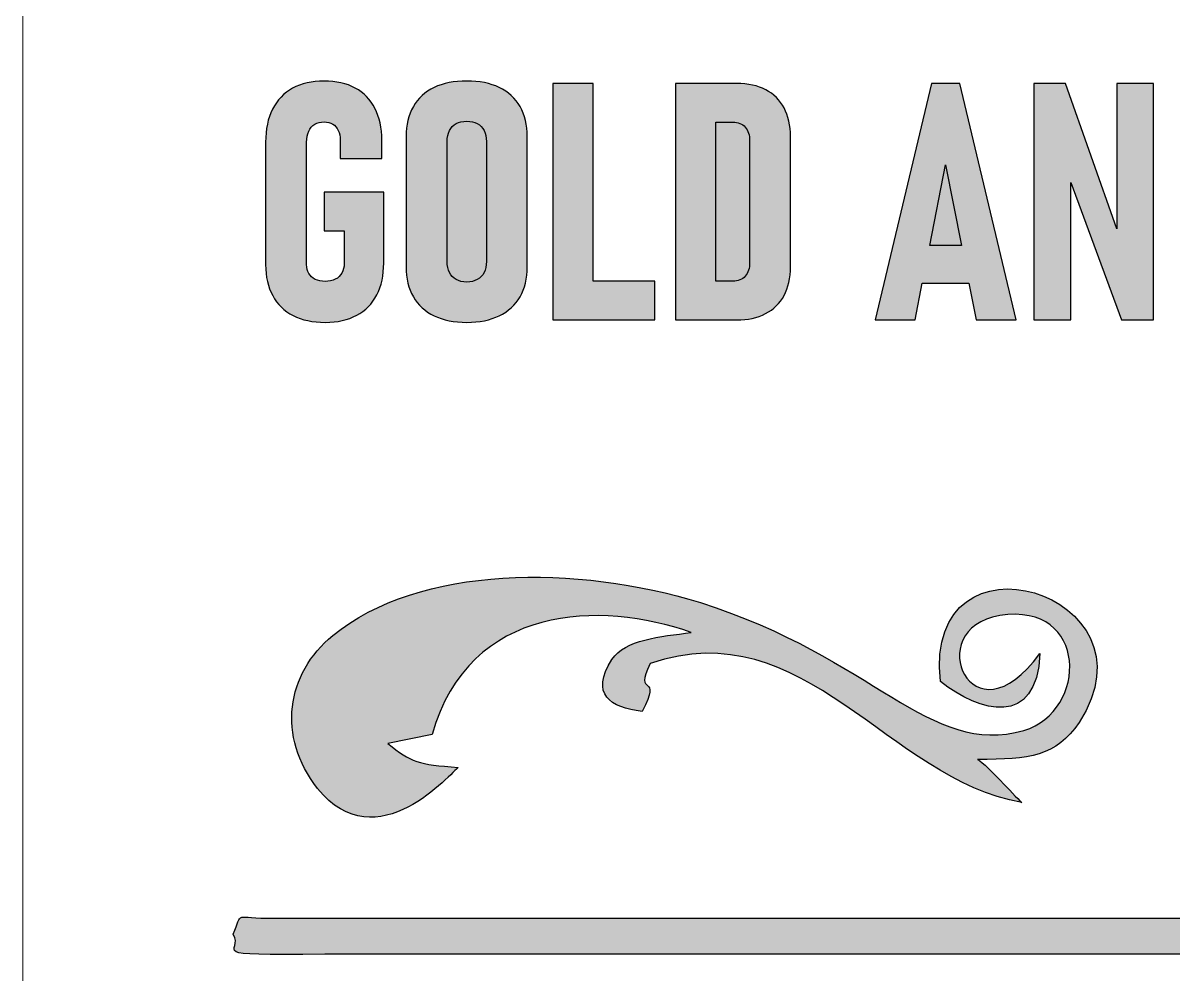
# Model space of a CAD drawing. Header units: millimetres. Extents: x -304.6 to -254.8, y -96.1 to -46.3.
# Drawn here: x -304.65 to -289.56, y -84.02 to -71.53 of the extents above; entities that cross this region are included whole.
import ezdxf

# ---------------------------------------------------------------- set-up
doc = ezdxf.new("R2010")
doc.units = ezdxf.units.MM
doc.header["$MEASUREMENT"] = 0
doc.layers.add('Layer 1', color=7, linetype='Continuous')

msp = doc.modelspace()

# ---------------------------------------------------------------- hatches: boundary and pattern name
at = {"layer": 'Layer 1', "true_color": 0x231f20}
h = msp.add_hatch(color=250, dxfattribs=at)
edge = h.paths.add_edge_path()
edge.add_spline(control_points=[(-299.9122, -73.7567), (-299.9122, -73.7567), (-299.9122, -74.6856), (-299.9122, -74.6856), (-299.9122, -74.8473), (-299.9429, -74.9873), (-300.0032, -75.1038), (-300.0638, -75.2203), (-300.1512, -75.31), (-300.267, -75.3718), (-300.3822, -75.4331), (-300.5198, -75.4644), (-300.6809, -75.4644), (-300.8449, -75.4644), (-300.9847, -75.4345), (-301.1014, -75.3748), (-301.2178, -75.3151), (-301.3075, -75.2283), (-301.3693, -75.114), (-301.4313, -75.0004), (-301.462, -74.8649), (-301.462, -74.7067), (-301.462, -74.7067), (-301.462, -73.0973), (-301.462, -73.0973), (-301.462, -72.9304), (-301.432, -72.7877), (-301.3716, -72.6675), (-301.3111, -72.5473), (-301.2229, -72.4554), (-301.1079, -72.392), (-300.9927, -72.3288), (-300.8542, -72.2966), (-300.694, -72.2966), (-300.5359, -72.2966), (-300.4004, -72.3271), (-300.2866, -72.3884), (-300.1738, -72.4496), (-300.0879, -72.5386), (-300.0282, -72.6549), (-299.9677, -72.7724), (-299.9377, -72.9115), (-299.9377, -73.0739), (-299.9377, -73.0739), (-299.9377, -73.313), (-299.9377, -73.313), (-299.9377, -73.313), (-300.4827, -73.313), (-300.4827, -73.313), (-300.4827, -73.313), (-300.4827, -73.0739), (-300.4827, -73.0739), (-300.4827, -73.0237), (-300.4908, -72.9807), (-300.5082, -72.9443), (-300.5249, -72.9086), (-300.5498, -72.881), (-300.5817, -72.8613), (-300.6138, -72.8424), (-300.6511, -72.8328), (-300.694, -72.8328), (-300.7407, -72.8328), (-300.7815, -72.8431), (-300.8164, -72.8649), (-300.8513, -72.886), (-300.8775, -72.9166), (-300.8965, -72.9566), (-300.9147, -72.996), (-300.9242, -73.0434), (-300.9242, -73.0973), (-300.9242, -73.0973), (-300.9242, -74.7067), (-300.9242, -74.7067), (-300.9242, -74.7504), (-300.9147, -74.7898), (-300.8951, -74.8234), (-300.8762, -74.8561), (-300.8477, -74.8824), (-300.8114, -74.8997), (-300.7741, -74.9172), (-300.7304, -74.9267), (-300.6809, -74.9267), (-300.6299, -74.9267), (-300.5855, -74.9172), (-300.5476, -74.899), (-300.5097, -74.8801), (-300.4813, -74.8532), (-300.4609, -74.8175), (-300.4411, -74.7817), (-300.431, -74.7394), (-300.431, -74.6892), (-300.431, -74.6892), (-300.431, -74.2644), (-300.431, -74.2644), (-300.431, -74.2644), (-300.6918, -74.2644), (-300.6918, -74.2644), (-300.6918, -74.2644), (-300.6918, -73.7567), (-300.6918, -73.7567), (-300.6918, -73.7567), (-299.9122, -73.7567), (-299.9122, -73.7567)], knot_values=[0, 0, 0, 0, 0.0294118, 0.0294118, 0.0294118, 0.0588235, 0.0588235, 0.0588235, 0.0882353, 0.0882353, 0.0882353, 0.1176471, 0.1176471, 0.1176471, 0.1470588, 0.1470588, 0.1470588, 0.1764706, 0.1764706, 0.1764706, 0.2058824, 0.2058824, 0.2058824, 0.2352941, 0.2352941, 0.2352941, 0.2647059, 0.2647059, 0.2647059, 0.2941176, 0.2941176, 0.2941176, 0.3235294, 0.3235294, 0.3235294, 0.3529412, 0.3529412, 0.3529412, 0.3823529, 0.3823529, 0.3823529, 0.4117647, 0.4117647, 0.4117647, 0.4411765, 0.4411765, 0.4411765, 0.4705882, 0.4705882, 0.4705882, 0.5, 0.5, 0.5, 0.5294118, 0.5294118, 0.5294118, 0.5588235, 0.5588235, 0.5588235, 0.5882353, 0.5882353, 0.5882353, 0.6176471, 0.6176471, 0.6176471, 0.6470588, 0.6470588, 0.6470588, 0.6764706, 0.6764706, 0.6764706, 0.7058824, 0.7058824, 0.7058824, 0.7352941, 0.7352941, 0.7352941, 0.7647059, 0.7647059, 0.7647059, 0.7941176, 0.7941176, 0.7941176, 0.8235294, 0.8235294, 0.8235294, 0.8529412, 0.8529412, 0.8529412, 0.8823529, 0.8823529, 0.8823529, 0.9117647, 0.9117647, 0.9117647, 0.9411765, 0.9411765, 0.9411765, 0.9705882, 0.9705882, 0.9705882, 1, 1, 1, 1], degree=3, periodic=1)
h = msp.add_hatch(color=250, dxfattribs=at)
edge = h.paths.add_edge_path()
edge.add_spline(control_points=[(-298.8238, -75.4644), (-298.9907, -75.4644), (-299.1334, -75.4352), (-299.2523, -75.3777), (-299.371, -75.3202), (-299.4614, -75.2371), (-299.524, -75.1287), (-299.5867, -75.0193), (-299.618, -74.8883), (-299.618, -74.7345), (-299.618, -74.7345), (-299.618, -73.0267), (-299.618, -73.0267), (-299.618, -72.8729), (-299.5867, -72.7418), (-299.524, -72.6319), (-299.4614, -72.5224), (-299.371, -72.4395), (-299.2523, -72.3819), (-299.1334, -72.325), (-298.9907, -72.2966), (-298.8238, -72.2966), (-298.6576, -72.2966), (-298.5149, -72.325), (-298.3961, -72.3819), (-298.2774, -72.4395), (-298.1863, -72.5224), (-298.1238, -72.6319), (-298.0617, -72.7418), (-298.0304, -72.8729), (-298.0304, -73.0267), (-298.0304, -73.0267), (-298.0304, -74.7345), (-298.0304, -74.7345), (-298.0304, -74.8883), (-298.0617, -75.0193), (-298.1238, -75.1287), (-298.1863, -75.2371), (-298.2774, -75.3202), (-298.3961, -75.3777), (-298.5149, -75.4352), (-298.6576, -75.4644), (-298.8238, -75.4644)], knot_values=[0, 0, 0, 0, 0.0714286, 0.0714286, 0.0714286, 0.1428571, 0.1428571, 0.1428571, 0.2142857, 0.2142857, 0.2142857, 0.2857143, 0.2857143, 0.2857143, 0.3571429, 0.3571429, 0.3571429, 0.4285714, 0.4285714, 0.4285714, 0.5, 0.5, 0.5, 0.5714286, 0.5714286, 0.5714286, 0.6428571, 0.6428571, 0.6428571, 0.7142857, 0.7142857, 0.7142857, 0.7857143, 0.7857143, 0.7857143, 0.8571429, 0.8571429, 0.8571429, 0.9285714, 0.9285714, 0.9285714, 1, 1, 1, 1], degree=3, periodic=1)
h = msp.add_hatch(color=250, dxfattribs=at)
edge = h.paths.add_edge_path()
edge.add_spline(control_points=[(-297.6924, -72.3288), (-297.6924, -72.3288), (-297.1633, -72.3288), (-297.1633, -72.3288), (-297.1633, -72.3288), (-297.1633, -74.9245), (-297.1633, -74.9245), (-297.1633, -74.9245), (-296.3561, -74.9245), (-296.3561, -74.9245), (-296.3561, -74.9245), (-296.3561, -75.4324), (-296.3561, -75.4324), (-296.3561, -75.4324), (-297.1633, -75.4324), (-297.1633, -75.4324), (-297.1633, -75.4324), (-297.4744, -75.4324), (-297.4744, -75.4324), (-297.4744, -75.4324), (-297.6924, -75.4324), (-297.6924, -75.4324), (-297.6924, -75.4324), (-297.6924, -72.3288), (-297.6924, -72.3288)], knot_values=[0, 0, 0, 0, 0.125, 0.125, 0.125, 0.25, 0.25, 0.25, 0.375, 0.375, 0.375, 0.5, 0.5, 0.5, 0.625, 0.625, 0.625, 0.75, 0.75, 0.75, 0.875, 0.875, 0.875, 1, 1, 1, 1], degree=3, periodic=1)
h = msp.add_hatch(color=250, dxfattribs=at)
edge = h.paths.add_edge_path()
edge.add_spline(control_points=[(-295.7311, -72.3288), (-295.7311, -72.3288), (-295.5539, -72.3288), (-295.5539, -72.3288), (-295.5539, -72.3288), (-295.2807, -72.3288), (-295.2807, -72.3288), (-295.1329, -72.3288), (-295.006, -72.3564), (-294.9003, -72.411), (-294.7955, -72.4657), (-294.7146, -72.5458), (-294.6593, -72.6501), (-294.6039, -72.7549), (-294.5763, -72.8796), (-294.5763, -73.0245), (-294.5763, -73.0245), (-294.5763, -74.7366), (-294.5763, -74.7366), (-294.5763, -74.8816), (-294.6039, -75.0069), (-294.6593, -75.1111), (-294.7146, -75.2161), (-294.7955, -75.2955), (-294.9019, -75.3501), (-295.0076, -75.4047), (-295.135, -75.4324), (-295.2829, -75.4324), (-295.2829, -75.4324), (-295.5539, -75.4324), (-295.5539, -75.4324), (-295.5539, -75.4324), (-295.7311, -75.4324), (-295.7311, -75.4324), (-295.7311, -75.4324), (-296.0829, -75.4324), (-296.0829, -75.4324), (-296.0829, -75.4324), (-296.0829, -72.3288), (-296.0829, -72.3288), (-296.0829, -72.3288), (-295.7311, -72.3288), (-295.7311, -72.3288)], knot_values=[0, 0, 0, 0, 0.0714286, 0.0714286, 0.0714286, 0.1428571, 0.1428571, 0.1428571, 0.2142857, 0.2142857, 0.2142857, 0.2857143, 0.2857143, 0.2857143, 0.3571429, 0.3571429, 0.3571429, 0.4285714, 0.4285714, 0.4285714, 0.5, 0.5, 0.5, 0.5714286, 0.5714286, 0.5714286, 0.6428571, 0.6428571, 0.6428571, 0.7142857, 0.7142857, 0.7142857, 0.7857143, 0.7857143, 0.7857143, 0.8571429, 0.8571429, 0.8571429, 0.9285714, 0.9285714, 0.9285714, 1, 1, 1, 1], degree=3, periodic=1)
h = msp.add_hatch(color=250, dxfattribs=at)
edge = h.paths.add_edge_path()
edge.add_spline(control_points=[(-292.7257, -72.3288), (-292.7257, -72.3288), (-292.3539, -72.3288), (-292.3539, -72.3288), (-292.3539, -72.3288), (-291.6131, -75.4324), (-291.6131, -75.4324), (-291.6131, -75.4324), (-292.1384, -75.4324), (-292.1384, -75.4324), (-292.1384, -75.4324), (-292.2336, -74.9501), (-292.2336, -74.9501), (-292.2336, -74.9501), (-292.846, -74.9501), (-292.846, -74.9501), (-292.846, -74.9501), (-292.9412, -75.4324), (-292.9412, -75.4324), (-292.9412, -75.4324), (-293.4659, -75.4324), (-293.4659, -75.4324), (-293.4659, -75.4324), (-292.7257, -72.3288), (-292.7257, -72.3288)], knot_values=[0, 0, 0, 0, 0.125, 0.125, 0.125, 0.25, 0.25, 0.25, 0.375, 0.375, 0.375, 0.5, 0.5, 0.5, 0.625, 0.625, 0.625, 0.75, 0.75, 0.75, 0.875, 0.875, 0.875, 1, 1, 1, 1], degree=3, periodic=1)
h = msp.add_hatch(color=250, dxfattribs=at)
edge = h.paths.add_edge_path()
edge.add_spline(control_points=[(-291.3829, -72.3288), (-291.3829, -72.3288), (-290.9668, -72.3288), (-290.9668, -72.3288), (-290.9668, -72.3288), (-290.2944, -74.2358), (-290.2944, -74.2358), (-290.2944, -74.2358), (-290.2944, -72.3288), (-290.2944, -72.3288), (-290.2944, -72.3288), (-289.812, -72.3288), (-289.812, -72.3288), (-289.812, -72.3288), (-289.812, -75.4302), (-289.812, -75.4302), (-289.812, -75.4302), (-290.2324, -75.4302), (-290.2324, -75.4302), (-290.2324, -75.4302), (-290.8984, -73.6287), (-290.8984, -73.6287), (-290.8984, -73.6287), (-290.8984, -75.4302), (-290.8984, -75.4302), (-290.8984, -75.4302), (-291.3829, -75.4302), (-291.3829, -75.4302), (-291.3829, -75.4302), (-291.3829, -72.3288), (-291.3829, -72.3288)], knot_values=[0, 0, 0, 0, 0.1, 0.1, 0.1, 0.2, 0.2, 0.2, 0.3, 0.3, 0.3, 0.4, 0.4, 0.4, 0.5, 0.5, 0.5, 0.6, 0.6, 0.6, 0.7, 0.7, 0.7, 0.8, 0.8, 0.8, 0.9, 0.9, 0.9, 1, 1, 1, 1], degree=3, periodic=1)
h = msp.add_hatch(color=250, dxfattribs=at)
edge = h.paths.add_edge_path()
edge.add_spline(control_points=[(-298.8238, -74.9348), (-298.7699, -74.9348), (-298.7232, -74.9245), (-298.6847, -74.9027), (-298.6453, -74.8816), (-298.6153, -74.8511), (-298.5958, -74.8109), (-298.576, -74.7716), (-298.5658, -74.7228), (-298.5658, -74.666), (-298.5658, -74.666), (-298.5658, -73.0908), (-298.5658, -73.0908), (-298.5658, -73.0353), (-298.576, -72.988), (-298.5958, -72.948), (-298.6153, -72.908), (-298.6453, -72.8773), (-298.6847, -72.8562), (-298.7232, -72.8351), (-298.7699, -72.8241), (-298.8238, -72.8241), (-298.8785, -72.8241), (-298.9244, -72.8351), (-298.963, -72.8562), (-299.0017, -72.8773), (-299.0307, -72.908), (-299.0504, -72.948), (-299.07, -72.988), (-299.0803, -73.0353), (-299.0803, -73.0908), (-299.0803, -73.0908), (-299.0803, -74.666), (-299.0803, -74.666), (-299.0803, -74.7228), (-299.07, -74.7716), (-299.0504, -74.8109), (-299.0307, -74.8511), (-299.0017, -74.8816), (-298.963, -74.9027), (-298.9244, -74.9245), (-298.8785, -74.9348), (-298.8238, -74.9348)], knot_values=[0, 0, 0, 0, 0.0714286, 0.0714286, 0.0714286, 0.1428571, 0.1428571, 0.1428571, 0.2142857, 0.2142857, 0.2142857, 0.2857143, 0.2857143, 0.2857143, 0.3571429, 0.3571429, 0.3571429, 0.4285714, 0.4285714, 0.4285714, 0.5, 0.5, 0.5, 0.5714286, 0.5714286, 0.5714286, 0.6428571, 0.6428571, 0.6428571, 0.7142857, 0.7142857, 0.7142857, 0.7857143, 0.7857143, 0.7857143, 0.8571429, 0.8571429, 0.8571429, 0.9285714, 0.9285714, 0.9285714, 1, 1, 1, 1], degree=3, periodic=1)
h = msp.add_hatch(color=250, dxfattribs=at)
edge = h.paths.add_edge_path()
edge.add_spline(control_points=[(-295.5539, -74.9245), (-295.5539, -74.9245), (-295.3338, -74.9245), (-295.3338, -74.9245), (-295.2625, -74.9245), (-295.2079, -74.9027), (-295.1693, -74.859), (-295.1314, -74.816), (-295.1117, -74.7548), (-295.1117, -74.6767), (-295.1117, -74.6767), (-295.1117, -73.0842), (-295.1117, -73.0842), (-295.1117, -73.0062), (-295.1314, -72.9452), (-295.1693, -72.9021), (-295.2079, -72.8583), (-295.2625, -72.8372), (-295.3338, -72.8365), (-295.3338, -72.8365), (-295.5539, -72.8365), (-295.5539, -72.8365), (-295.5539, -72.8365), (-295.5539, -74.9245), (-295.5539, -74.9245)], knot_values=[0, 0, 0, 0, 0.125, 0.125, 0.125, 0.25, 0.25, 0.25, 0.375, 0.375, 0.375, 0.5, 0.5, 0.5, 0.625, 0.625, 0.625, 0.75, 0.75, 0.75, 0.875, 0.875, 0.875, 1, 1, 1, 1], degree=3, periodic=1)
h = msp.add_hatch(color=250, dxfattribs=at)
edge = h.paths.add_edge_path()
edge.add_spline(control_points=[(-292.3313, -74.4547), (-292.3313, -74.4547), (-292.5397, -73.3982), (-292.5397, -73.3982), (-292.5397, -73.3982), (-292.7482, -74.4547), (-292.7482, -74.4547), (-292.7482, -74.4547), (-292.3313, -74.4547), (-292.3313, -74.4547)], knot_values=[0, 0, 0, 0, 0.3333333, 0.3333333, 0.3333333, 0.6666667, 0.6666667, 0.6666667, 1, 1, 1, 1], degree=3, periodic=1)
h = msp.add_hatch(color=250, dxfattribs=at)
edge = h.paths.add_edge_path()
edge.add_spline(control_points=[(-299.277, -80.8739), (-298.7895, -79.1556), (-297.0629, -79.1163), (-295.8767, -79.536), (-296.2853, -79.5885), (-296.7466, -79.6279), (-296.9179, -79.8901), (-297.2078, -80.3493), (-296.9442, -80.5197), (-296.5225, -80.5722), (-296.2457, -80.0475), (-296.6411, -80.4017), (-296.4171, -79.9426), (-294.3874, -79.2474), (-293.2935, -81.4641), (-291.5406, -81.7658), (-291.6591, -81.6609), (-291.9755, -81.2936), (-292.1205, -81.2017), (-291.4352, -81.2017), (-291.0925, -81.1624), (-290.7894, -80.7165), (-289.6823, -79.0113), (-292.8454, -78.067), (-292.6082, -80.1787), (-292.0941, -80.5853), (-291.3428, -80.7952), (-291.3033, -79.8114), (-292.1995, -81.0444), (-292.8718, -79.4836), (-291.8305, -79.313), (-290.6575, -79.1294), (-290.6707, -80.5722), (-291.5142, -80.8214), (-292.7531, -81.1755), (-293.478, -79.8639), (-295.7581, -79.1425), (-297.366, -78.6441), (-299.4484, -78.6441), (-300.5819, -79.5754), (-301.1882, -80.0738), (-301.3199, -80.9001), (-300.7795, -81.5822), (-300.002, -82.5528), (-299.0134, -81.3592), (-298.9344, -81.3067), (-299.4616, -81.2673), (-299.5538, -81.2411), (-299.857, -80.9919), (-299.857, -80.9919), (-299.277, -80.8739), (-299.277, -80.8739)], knot_values=[0, 0, 0, 0, 0.0588235, 0.0588235, 0.0588235, 0.1176471, 0.1176471, 0.1176471, 0.1764706, 0.1764706, 0.1764706, 0.2352941, 0.2352941, 0.2352941, 0.2941176, 0.2941176, 0.2941176, 0.3529412, 0.3529412, 0.3529412, 0.4117647, 0.4117647, 0.4117647, 0.4705882, 0.4705882, 0.4705882, 0.5294118, 0.5294118, 0.5294118, 0.5882353, 0.5882353, 0.5882353, 0.6470588, 0.6470588, 0.6470588, 0.7058824, 0.7058824, 0.7058824, 0.7647059, 0.7647059, 0.7647059, 0.8235294, 0.8235294, 0.8235294, 0.8823529, 0.8823529, 0.8823529, 0.9411765, 0.9411765, 0.9411765, 1, 1, 1, 1], degree=3, periodic=1)
h = msp.add_hatch(color=250, dxfattribs=at)
edge = h.paths.add_edge_path()
edge.add_spline(control_points=[(-301.3463, -83.2872), (-301.8998, -83.2872), (-301.7549, -83.1824), (-301.8867, -83.4971), (-301.7284, -83.7463), (-302.348, -83.7726), (-300.6873, -83.7595), (-300.6873, -83.7595), (-257.9718, -83.7595), (-257.9718, -83.7595), (-257.3656, -83.6152), (-257.5501, -83.2872), (-258.2223, -83.2872), (-258.2223, -83.2872), (-301.3463, -83.2872), (-301.3463, -83.2872)], knot_values=[0, 0, 0, 0, 0.2, 0.2, 0.2, 0.4, 0.4, 0.4, 0.6, 0.6, 0.6, 0.8, 0.8, 0.8, 1, 1, 1, 1], degree=3, periodic=1)

# ---------------------------------------------------------------- linework, layer by layer
at = {"layer": 'Layer 1', "color": 250, "lineweight": 18}
msp.add_open_spline([(-302.6454, -46.3072), (-302.6454, -46.3072), (-256.8452, -46.3072), (-256.8452, -46.3072), (-255.7453, -46.3072), (-254.8453, -47.2072), (-254.8453, -48.3071), (-254.8453, -48.3071), (-254.8453, -94.1073), (-254.8453, -94.1073), (-254.8453, -95.2072), (-255.7453, -96.1072), (-256.8452, -96.1072), (-256.8452, -96.1072), (-302.6454, -96.1072), (-302.6454, -96.1072), (-303.7453, -96.1072), (-304.6453, -95.2072), (-304.6453, -94.1073), (-304.6453, -94.1073), (-304.6453, -48.3071), (-304.6453, -48.3071), (-304.6453, -47.2072), (-303.7453, -46.3072), (-302.6454, -46.3072)], degree=3, knots=[0, 0, 0, 0, 0.125, 0.125, 0.125, 0.25, 0.25, 0.25, 0.375, 0.375, 0.375, 0.5, 0.5, 0.5, 0.625, 0.625, 0.625, 0.75, 0.75, 0.75, 0.875, 0.875, 0.875, 1, 1, 1, 1], dxfattribs=at)
at = {"layer": 'Layer 1', "color": 250}
for points, knots in [([(-299.9122, -73.7567), (-299.9122, -73.7567), (-299.9122, -74.6856), (-299.9122, -74.6856), (-299.9122, -74.8473), (-299.9429, -74.9873), (-300.0032, -75.1038), (-300.0638, -75.2203), (-300.1512, -75.31), (-300.267, -75.3718), (-300.3822, -75.4331), (-300.5198, -75.4644), (-300.6809, -75.4644), (-300.8449, -75.4644), (-300.9847, -75.4345), (-301.1014, -75.3748), (-301.2178, -75.3151), (-301.3075, -75.2283), (-301.3693, -75.114), (-301.4313, -75.0004), (-301.462, -74.8649), (-301.462, -74.7067), (-301.462, -74.7067), (-301.462, -73.0973), (-301.462, -73.0973), (-301.462, -72.9304), (-301.432, -72.7877), (-301.3716, -72.6675), (-301.3111, -72.5473), (-301.2229, -72.4554), (-301.1079, -72.392), (-300.9927, -72.3288), (-300.8542, -72.2966), (-300.694, -72.2966), (-300.5359, -72.2966), (-300.4004, -72.3271), (-300.2866, -72.3884), (-300.1738, -72.4496), (-300.0879, -72.5386), (-300.0282, -72.6549), (-299.9677, -72.7724), (-299.9377, -72.9115), (-299.9377, -73.0739), (-299.9377, -73.0739), (-299.9377, -73.313), (-299.9377, -73.313), (-299.9377, -73.313), (-300.4827, -73.313), (-300.4827, -73.313), (-300.4827, -73.313), (-300.4827, -73.0739), (-300.4827, -73.0739), (-300.4827, -73.0237), (-300.4908, -72.9807), (-300.5082, -72.9443), (-300.5249, -72.9086), (-300.5498, -72.881), (-300.5817, -72.8613), (-300.6138, -72.8424), (-300.6511, -72.8328), (-300.694, -72.8328), (-300.7407, -72.8328), (-300.7815, -72.8431), (-300.8164, -72.8649), (-300.8513, -72.886), (-300.8775, -72.9166), (-300.8965, -72.9566), (-300.9147, -72.996), (-300.9242, -73.0434), (-300.9242, -73.0973), (-300.9242, -73.0973), (-300.9242, -74.7067), (-300.9242, -74.7067), (-300.9242, -74.7504), (-300.9147, -74.7898), (-300.8951, -74.8234), (-300.8762, -74.8561), (-300.8477, -74.8824), (-300.8114, -74.8997), (-300.7741, -74.9172), (-300.7304, -74.9267), (-300.6809, -74.9267), (-300.6299, -74.9267), (-300.5855, -74.9172), (-300.5476, -74.899), (-300.5097, -74.8801), (-300.4813, -74.8532), (-300.4609, -74.8175), (-300.4411, -74.7817), (-300.431, -74.7394), (-300.431, -74.6892), (-300.431, -74.6892), (-300.431, -74.2644), (-300.431, -74.2644), (-300.431, -74.2644), (-300.6918, -74.2644), (-300.6918, -74.2644), (-300.6918, -74.2644), (-300.6918, -73.7567), (-300.6918, -73.7567), (-300.6918, -73.7567), (-299.9122, -73.7567), (-299.9122, -73.7567)], [0, 0, 0, 0, 0.0294118, 0.0294118, 0.0294118, 0.0588235, 0.0588235, 0.0588235, 0.0882353, 0.0882353, 0.0882353, 0.1176471, 0.1176471, 0.1176471, 0.1470588, 0.1470588, 0.1470588, 0.1764706, 0.1764706, 0.1764706, 0.2058824, 0.2058824, 0.2058824, 0.2352941, 0.2352941, 0.2352941, 0.2647059, 0.2647059, 0.2647059, 0.2941176, 0.2941176, 0.2941176, 0.3235294, 0.3235294, 0.3235294, 0.3529412, 0.3529412, 0.3529412, 0.3823529, 0.3823529, 0.3823529, 0.4117647, 0.4117647, 0.4117647, 0.4411765, 0.4411765, 0.4411765, 0.4705882, 0.4705882, 0.4705882, 0.5, 0.5, 0.5, 0.5294118, 0.5294118, 0.5294118, 0.5588235, 0.5588235, 0.5588235, 0.5882353, 0.5882353, 0.5882353, 0.6176471, 0.6176471, 0.6176471, 0.6470588, 0.6470588, 0.6470588, 0.6764706, 0.6764706, 0.6764706, 0.7058824, 0.7058824, 0.7058824, 0.7352941, 0.7352941, 0.7352941, 0.7647059, 0.7647059, 0.7647059, 0.7941176, 0.7941176, 0.7941176, 0.8235294, 0.8235294, 0.8235294, 0.8529412, 0.8529412, 0.8529412, 0.8823529, 0.8823529, 0.8823529, 0.9117647, 0.9117647, 0.9117647, 0.9411765, 0.9411765, 0.9411765, 0.9705882, 0.9705882, 0.9705882, 1, 1, 1, 1]), ([(-298.8238, -75.4644), (-298.9907, -75.4644), (-299.1334, -75.4352), (-299.2523, -75.3777), (-299.371, -75.3202), (-299.4614, -75.2371), (-299.524, -75.1287), (-299.5867, -75.0193), (-299.618, -74.8883), (-299.618, -74.7345), (-299.618, -74.7345), (-299.618, -73.0267), (-299.618, -73.0267), (-299.618, -72.8729), (-299.5867, -72.7418), (-299.524, -72.6319), (-299.4614, -72.5224), (-299.371, -72.4395), (-299.2523, -72.3819), (-299.1334, -72.325), (-298.9907, -72.2966), (-298.8238, -72.2966), (-298.6576, -72.2966), (-298.5149, -72.325), (-298.3961, -72.3819), (-298.2774, -72.4395), (-298.1863, -72.5224), (-298.1238, -72.6319), (-298.0617, -72.7418), (-298.0304, -72.8729), (-298.0304, -73.0267), (-298.0304, -73.0267), (-298.0304, -74.7345), (-298.0304, -74.7345), (-298.0304, -74.8883), (-298.0617, -75.0193), (-298.1238, -75.1287), (-298.1863, -75.2371), (-298.2774, -75.3202), (-298.3961, -75.3777), (-298.5149, -75.4352), (-298.6576, -75.4644), (-298.8238, -75.4644)], [0, 0, 0, 0, 0.0714286, 0.0714286, 0.0714286, 0.1428571, 0.1428571, 0.1428571, 0.2142857, 0.2142857, 0.2142857, 0.2857143, 0.2857143, 0.2857143, 0.3571429, 0.3571429, 0.3571429, 0.4285714, 0.4285714, 0.4285714, 0.5, 0.5, 0.5, 0.5714286, 0.5714286, 0.5714286, 0.6428571, 0.6428571, 0.6428571, 0.7142857, 0.7142857, 0.7142857, 0.7857143, 0.7857143, 0.7857143, 0.8571429, 0.8571429, 0.8571429, 0.9285714, 0.9285714, 0.9285714, 1, 1, 1, 1]), ([(-297.6924, -72.3288), (-297.6924, -72.3288), (-297.1633, -72.3288), (-297.1633, -72.3288), (-297.1633, -72.3288), (-297.1633, -74.9245), (-297.1633, -74.9245), (-297.1633, -74.9245), (-296.3561, -74.9245), (-296.3561, -74.9245), (-296.3561, -74.9245), (-296.3561, -75.4324), (-296.3561, -75.4324), (-296.3561, -75.4324), (-297.1633, -75.4324), (-297.1633, -75.4324), (-297.1633, -75.4324), (-297.4744, -75.4324), (-297.4744, -75.4324), (-297.4744, -75.4324), (-297.6924, -75.4324), (-297.6924, -75.4324), (-297.6924, -75.4324), (-297.6924, -72.3288), (-297.6924, -72.3288)], [0, 0, 0, 0, 0.125, 0.125, 0.125, 0.25, 0.25, 0.25, 0.375, 0.375, 0.375, 0.5, 0.5, 0.5, 0.625, 0.625, 0.625, 0.75, 0.75, 0.75, 0.875, 0.875, 0.875, 1, 1, 1, 1]), ([(-295.7311, -72.3288), (-295.7311, -72.3288), (-295.5539, -72.3288), (-295.5539, -72.3288), (-295.5539, -72.3288), (-295.2807, -72.3288), (-295.2807, -72.3288), (-295.1329, -72.3288), (-295.006, -72.3564), (-294.9003, -72.411), (-294.7955, -72.4657), (-294.7146, -72.5458), (-294.6593, -72.6501), (-294.6039, -72.7549), (-294.5763, -72.8796), (-294.5763, -73.0245), (-294.5763, -73.0245), (-294.5763, -74.7366), (-294.5763, -74.7366), (-294.5763, -74.8816), (-294.6039, -75.0069), (-294.6593, -75.1111), (-294.7146, -75.2161), (-294.7955, -75.2955), (-294.9019, -75.3501), (-295.0076, -75.4047), (-295.135, -75.4324), (-295.2829, -75.4324), (-295.2829, -75.4324), (-295.5539, -75.4324), (-295.5539, -75.4324), (-295.5539, -75.4324), (-295.7311, -75.4324), (-295.7311, -75.4324), (-295.7311, -75.4324), (-296.0829, -75.4324), (-296.0829, -75.4324), (-296.0829, -75.4324), (-296.0829, -72.3288), (-296.0829, -72.3288), (-296.0829, -72.3288), (-295.7311, -72.3288), (-295.7311, -72.3288)], [0, 0, 0, 0, 0.0714286, 0.0714286, 0.0714286, 0.1428571, 0.1428571, 0.1428571, 0.2142857, 0.2142857, 0.2142857, 0.2857143, 0.2857143, 0.2857143, 0.3571429, 0.3571429, 0.3571429, 0.4285714, 0.4285714, 0.4285714, 0.5, 0.5, 0.5, 0.5714286, 0.5714286, 0.5714286, 0.6428571, 0.6428571, 0.6428571, 0.7142857, 0.7142857, 0.7142857, 0.7857143, 0.7857143, 0.7857143, 0.8571429, 0.8571429, 0.8571429, 0.9285714, 0.9285714, 0.9285714, 1, 1, 1, 1]), ([(-292.7257, -72.3288), (-292.7257, -72.3288), (-292.3539, -72.3288), (-292.3539, -72.3288), (-292.3539, -72.3288), (-291.6131, -75.4324), (-291.6131, -75.4324), (-291.6131, -75.4324), (-292.1384, -75.4324), (-292.1384, -75.4324), (-292.1384, -75.4324), (-292.2336, -74.9501), (-292.2336, -74.9501), (-292.2336, -74.9501), (-292.846, -74.9501), (-292.846, -74.9501), (-292.846, -74.9501), (-292.9412, -75.4324), (-292.9412, -75.4324), (-292.9412, -75.4324), (-293.4659, -75.4324), (-293.4659, -75.4324), (-293.4659, -75.4324), (-292.7257, -72.3288), (-292.7257, -72.3288)], [0, 0, 0, 0, 0.125, 0.125, 0.125, 0.25, 0.25, 0.25, 0.375, 0.375, 0.375, 0.5, 0.5, 0.5, 0.625, 0.625, 0.625, 0.75, 0.75, 0.75, 0.875, 0.875, 0.875, 1, 1, 1, 1]), ([(-291.3829, -72.3288), (-291.3829, -72.3288), (-290.9668, -72.3288), (-290.9668, -72.3288), (-290.9668, -72.3288), (-290.2944, -74.2358), (-290.2944, -74.2358), (-290.2944, -74.2358), (-290.2944, -72.3288), (-290.2944, -72.3288), (-290.2944, -72.3288), (-289.812, -72.3288), (-289.812, -72.3288), (-289.812, -72.3288), (-289.812, -75.4302), (-289.812, -75.4302), (-289.812, -75.4302), (-290.2324, -75.4302), (-290.2324, -75.4302), (-290.2324, -75.4302), (-290.8984, -73.6287), (-290.8984, -73.6287), (-290.8984, -73.6287), (-290.8984, -75.4302), (-290.8984, -75.4302), (-290.8984, -75.4302), (-291.3829, -75.4302), (-291.3829, -75.4302), (-291.3829, -75.4302), (-291.3829, -72.3288), (-291.3829, -72.3288)], [0, 0, 0, 0, 0.1, 0.1, 0.1, 0.2, 0.2, 0.2, 0.3, 0.3, 0.3, 0.4, 0.4, 0.4, 0.5, 0.5, 0.5, 0.6, 0.6, 0.6, 0.7, 0.7, 0.7, 0.8, 0.8, 0.8, 0.9, 0.9, 0.9, 1, 1, 1, 1]), ([(-298.8238, -74.9348), (-298.7699, -74.9348), (-298.7232, -74.9245), (-298.6847, -74.9027), (-298.6453, -74.8816), (-298.6153, -74.8511), (-298.5958, -74.8109), (-298.576, -74.7716), (-298.5658, -74.7228), (-298.5658, -74.666), (-298.5658, -74.666), (-298.5658, -73.0908), (-298.5658, -73.0908), (-298.5658, -73.0353), (-298.576, -72.988), (-298.5958, -72.948), (-298.6153, -72.908), (-298.6453, -72.8773), (-298.6847, -72.8562), (-298.7232, -72.8351), (-298.7699, -72.8241), (-298.8238, -72.8241), (-298.8785, -72.8241), (-298.9244, -72.8351), (-298.963, -72.8562), (-299.0017, -72.8773), (-299.0307, -72.908), (-299.0504, -72.948), (-299.07, -72.988), (-299.0803, -73.0353), (-299.0803, -73.0908), (-299.0803, -73.0908), (-299.0803, -74.666), (-299.0803, -74.666), (-299.0803, -74.7228), (-299.07, -74.7716), (-299.0504, -74.8109), (-299.0307, -74.8511), (-299.0017, -74.8816), (-298.963, -74.9027), (-298.9244, -74.9245), (-298.8785, -74.9348), (-298.8238, -74.9348)], [0, 0, 0, 0, 0.0714286, 0.0714286, 0.0714286, 0.1428571, 0.1428571, 0.1428571, 0.2142857, 0.2142857, 0.2142857, 0.2857143, 0.2857143, 0.2857143, 0.3571429, 0.3571429, 0.3571429, 0.4285714, 0.4285714, 0.4285714, 0.5, 0.5, 0.5, 0.5714286, 0.5714286, 0.5714286, 0.6428571, 0.6428571, 0.6428571, 0.7142857, 0.7142857, 0.7142857, 0.7857143, 0.7857143, 0.7857143, 0.8571429, 0.8571429, 0.8571429, 0.9285714, 0.9285714, 0.9285714, 1, 1, 1, 1]), ([(-295.5539, -74.9245), (-295.5539, -74.9245), (-295.3338, -74.9245), (-295.3338, -74.9245), (-295.2625, -74.9245), (-295.2079, -74.9027), (-295.1693, -74.859), (-295.1314, -74.816), (-295.1117, -74.7548), (-295.1117, -74.6767), (-295.1117, -74.6767), (-295.1117, -73.0842), (-295.1117, -73.0842), (-295.1117, -73.0062), (-295.1314, -72.9452), (-295.1693, -72.9021), (-295.2079, -72.8583), (-295.2625, -72.8372), (-295.3338, -72.8365), (-295.3338, -72.8365), (-295.5539, -72.8365), (-295.5539, -72.8365), (-295.5539, -72.8365), (-295.5539, -74.9245), (-295.5539, -74.9245)], [0, 0, 0, 0, 0.125, 0.125, 0.125, 0.25, 0.25, 0.25, 0.375, 0.375, 0.375, 0.5, 0.5, 0.5, 0.625, 0.625, 0.625, 0.75, 0.75, 0.75, 0.875, 0.875, 0.875, 1, 1, 1, 1]), ([(-292.3313, -74.4547), (-292.3313, -74.4547), (-292.5397, -73.3982), (-292.5397, -73.3982), (-292.5397, -73.3982), (-292.7482, -74.4547), (-292.7482, -74.4547), (-292.7482, -74.4547), (-292.3313, -74.4547), (-292.3313, -74.4547)], [0, 0, 0, 0, 0.3333333, 0.3333333, 0.3333333, 0.6666667, 0.6666667, 0.6666667, 1, 1, 1, 1]), ([(-299.277, -80.8739), (-298.7895, -79.1556), (-297.0629, -79.1163), (-295.8767, -79.536), (-296.2853, -79.5885), (-296.7466, -79.6279), (-296.9179, -79.8901), (-297.2078, -80.3493), (-296.9442, -80.5197), (-296.5225, -80.5722), (-296.2457, -80.0475), (-296.6411, -80.4017), (-296.4171, -79.9426), (-294.3874, -79.2474), (-293.2935, -81.4641), (-291.5406, -81.7658), (-291.6591, -81.6609), (-291.9755, -81.2936), (-292.1205, -81.2017), (-291.4352, -81.2017), (-291.0925, -81.1624), (-290.7894, -80.7165), (-289.6823, -79.0113), (-292.8454, -78.067), (-292.6082, -80.1787), (-292.0941, -80.5853), (-291.3428, -80.7952), (-291.3033, -79.8114), (-292.1995, -81.0444), (-292.8718, -79.4836), (-291.8305, -79.313), (-290.6575, -79.1294), (-290.6707, -80.5722), (-291.5142, -80.8214), (-292.7531, -81.1755), (-293.478, -79.8639), (-295.7581, -79.1425), (-297.366, -78.6441), (-299.4484, -78.6441), (-300.5819, -79.5754), (-301.1882, -80.0738), (-301.3199, -80.9001), (-300.7795, -81.5822), (-300.002, -82.5528), (-299.0134, -81.3592), (-298.9344, -81.3067), (-299.4616, -81.2673), (-299.5538, -81.2411), (-299.857, -80.9919), (-299.857, -80.9919), (-299.277, -80.8739), (-299.277, -80.8739)], [0, 0, 0, 0, 0.0588235, 0.0588235, 0.0588235, 0.1176471, 0.1176471, 0.1176471, 0.1764706, 0.1764706, 0.1764706, 0.2352941, 0.2352941, 0.2352941, 0.2941176, 0.2941176, 0.2941176, 0.3529412, 0.3529412, 0.3529412, 0.4117647, 0.4117647, 0.4117647, 0.4705882, 0.4705882, 0.4705882, 0.5294118, 0.5294118, 0.5294118, 0.5882353, 0.5882353, 0.5882353, 0.6470588, 0.6470588, 0.6470588, 0.7058824, 0.7058824, 0.7058824, 0.7647059, 0.7647059, 0.7647059, 0.8235294, 0.8235294, 0.8235294, 0.8823529, 0.8823529, 0.8823529, 0.9411765, 0.9411765, 0.9411765, 1, 1, 1, 1]), ([(-301.3463, -83.2872), (-301.8998, -83.2872), (-301.7549, -83.1824), (-301.8867, -83.4971), (-301.7284, -83.7463), (-302.348, -83.7726), (-300.6873, -83.7595), (-300.6873, -83.7595), (-257.9718, -83.7595), (-257.9718, -83.7595), (-257.3656, -83.6152), (-257.5501, -83.2872), (-258.2223, -83.2872), (-258.2223, -83.2872), (-301.3463, -83.2872), (-301.3463, -83.2872)], [0, 0, 0, 0, 0.2, 0.2, 0.2, 0.4, 0.4, 0.4, 0.6, 0.6, 0.6, 0.8, 0.8, 0.8, 1, 1, 1, 1])]:
    msp.add_open_spline(points, degree=3, knots=knots, dxfattribs=at)

doc.saveas('drawing.dxf')
